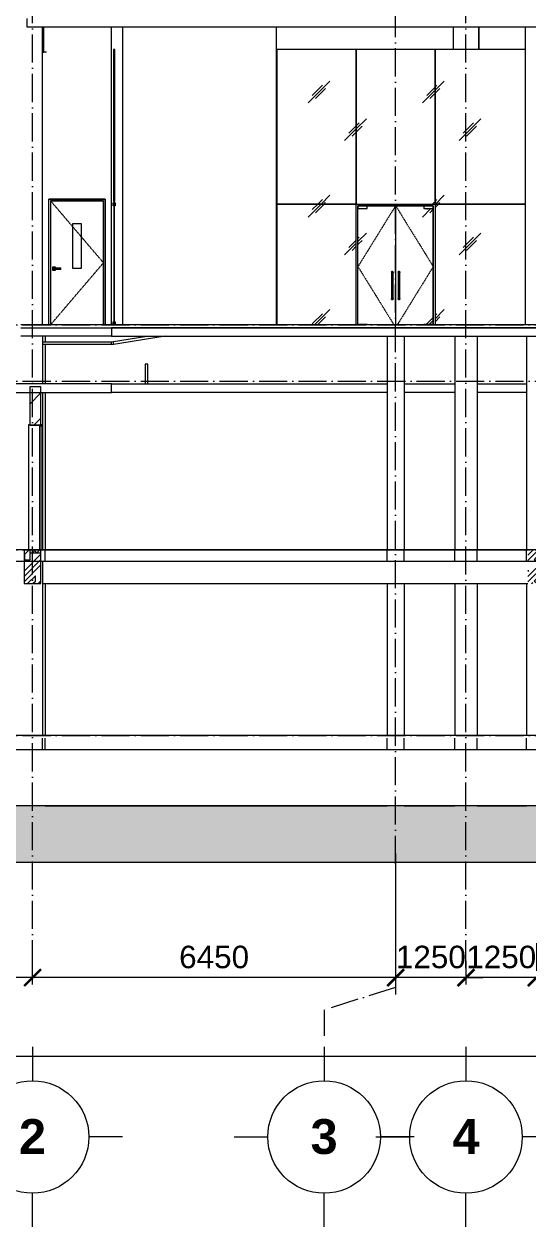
# Model space of a CAD drawing. Header units: millimetres. Extents: x -12680 to 112808, y -16580 to 93550.
# Drawn here: x 1351 to 10301, y -16039 to 5350 of the extents above; entities that cross this region are included whole.
import ezdxf

# ---------------------------------------------------------------- set-up
doc = ezdxf.new("R2010")
doc.units = ezdxf.units.MM
doc.linetypes.add('Dash 1_16_', pattern=[3.175, 1.5875, -1.5875])
doc.linetypes.add('Grid Line', pattern=[14, 10, -2, 0, -2])
for name, color, linetype, lineweight in [('A-DOOR', 31, 'Continuous', 9), ('A-DOOR-GLAZ', 152, 'Continuous', 5), ('CUA', 31, 'Continuous', 9), ('DIM', 1, 'Continuous', 5), ('HATCH-TUONG', 152, 'Continuous', 9), ('KH', 6, 'Continuous', 5), ('KINH', 152, 'Continuous', 5), ('NET CAT', 3, 'Continuous', 5), ('NET CATConcrete', 3, 'Continuous', 5), ('NET THAY 2', 55, 'Continuous', 5), ('NET-CAT', 3, 'Continuous', 9), ('NET-THAY', 2, 'Continuous', 15), ('TRUC', 225, 'Continuous', 5)]:
    doc.layers.add(name, color=color, linetype=linetype, lineweight=lineweight)
doc.styles.add('Arial_B', font='arialbd_1.ttf', dxfattribs={"height": 619.047619})
doc.styles.add('TA1', font='arial_1.ttf')
doc.dimstyles.new('D_200_KTx2', dxfattribs={"dimtxt": 400, "dimasz": 300, "dimexe": 300, "dimexo": 300, "dimgap": 160, "dimtad": 1, "dimdec": 0, "dimzin": 9, "dimtxsty": 'TA1', "dimblk": 'ARCHTICK', "dimcen": 1, "dimdle": 300, "dimclrd": 256, "dimclre": 256, "dimclrt": 7, "dimadec": 0, "dimazin": 0, "dimtfac": 1, "dimtdec": 0, "dimtix": 1, "dimtmove": 1, "dimatfit": 3, "dimldrblk": 'ARCHTICK', "dimfxl": 0, "dimtolj": 1, "dimtzin": 0, "dimlwd": -1, "dimlwe": -1, "dimarcsym": 0})
pattern_1 = [(45, (43100.6, 40601.6), (0, 2032), [253.594, -2620.09]), (45, (43045.4, 40656.7), (0, 2032), [253.594, -2620.09]), (45, (42969.5, 40525.7), (0, 2032), [546.2, -2327.48]), (45, (41718.8, 41963), (0, 2032), [253.594, -2620.09]), (45, (41663.6, 42018.2), (0, 2032), [253.594, -2620.09]), (45, (41587.8, 41887.1), (0, 2032), [546.2, -2327.48])]
pattern_2 = [(45, (41557.3, 41450), (-476.2456, 476.2456), []), (45, (41652.6, 41450), (-476.2456, 476.2456), []), (45, (41462.1, 41450), (-476.2456, 476.2456), []), (45, (41938.3, 41450), (-476.2456, 476.2456), []), (45, (42033.6, 41450), (-476.2456, 476.2456), []), (0, (41843.1, 41545.25), (0, 952.5), [95.25, -857.25]), (0, (41938.3, 41640.5), (0, 952.5), [95.25, -857.25]), (45, (41843.1, 41545.25), (0, 952.491), [134.684, -1212.342]), (45, (41938.3, 41545.25), (0, 952.491), [134.684, -1212.342]), (0, (41843.1, 41545.25), (0, 952.5), [95.25, -857.25]), (90, (41366.8, 41545.25), (-952.5, 6e-14), [95.25, -857.25]), (90, (41462.1, 41545.25), (-952.5, 6e-14), [190.5, -762]), (45, (41366.8, 41640.5), (0, 952.491), [134.684, -1212.342]), (90, (42224.1, 41831), (-952.5, 6e-14), [95.25, -857.25]), (0, (42128.8, 41831), (0, 952.5), [95.25, -857.25]), (45, (42128.8, 41831), (0, 952.491), [134.684, -1212.342]), (0, (42319.3, 41545.25), (0, 952.5), [95.25, -857.25]), (0, (42319.3, 42021.5), (0, 952.5), [95.25, -857.25]), (90, (42509.8, 42116.75), (-952.5, 6e-14), [95.25, -857.25]), (45, (42319.3, 42021.5), (0, 952.491), [269.367, -1077.659]), (45, (42414.6, 42021.5), (0, 952.491), [134.684, -1212.342]), (45, (42605.1, 42212), (0, 952.491), [134.684, -1212.342]), (0, (42605.1, 42307.25), (0, 952.5), [95.25, -857.25]), (90, (42605.1, 42212), (-952.5, 6e-14), [95.25, -857.25]), (0, (41938.3, 42212), (0, 952.5), [95.25, -857.25]), (0, (42128.8, 42307.25), (0, 952.5), [95.25, -857.25]), (90, (42033.6, 42212), (-952.5, 6e-14), [95.25, -857.25]), (90, (42128.8, 42212), (-952.5, 6e-14), [95.25, -857.25]), (45, (41938.3, 42212), (0, 952.491), [134.684, -1212.342]), (45, (42128.8, 42212), (0, 952.491), [134.684, -1212.342]), (135, (41581.06, 41664.8), (-952.491, 6e-14), [134.684, -1212.342]), (135, (41700.2, 41783.4), (-952.491, 6e-14), [134.684, -1212.342]), (135, (41771.64, 41854.8), (-952.491, 6e-14), [134.684, -1212.342]), (135, (41795.45, 41878.6), (-952.491, 6e-14), [134.684, -1212.342]), (135, (41843.1, 41926.25), (-952.491, 6e-14), [134.684, -1212.342]), (135, (41866.9, 41950.06), (-952.491, 6e-14), [134.684, -1212.342]), (135, (41938.3, 42021.5), (-952.491, 6e-14), [134.684, -1212.342]), (135, (41985.95, 42069.1), (-952.491, 6e-14), [134.684, -1212.342]), (45, (41581.06, 41664.8), (0, 952.491), [95.25, -1251.776]), (45, (41700.2, 41783.4), (0, 952.491), [67.361, -1279.665]), (45, (41866.9, 41950.06), (0, 952.491), [67.361, -1279.665]), (45, (41771.64, 42045.3), (0, 952.491), [67.361, -1279.665]), (45, (41938.3, 42021.5), (0, 952.491), [67.361, -1279.665]), (45, (41843.1, 42116.75), (0, 952.491), [67.361, -1279.665]), (0, (41486.3, 41759.5), (0, 952.5), [190.043, -762.457]), (0, (41700.2, 41973.9), (0, 952.5), [95.25, -857.25])]

# ---------------------------------------------------------------- blocks, each defined once
blk = doc.blocks.new('CUA 2 CANH MO KHUNG NHOM - 1 - Type 1-402315-MẶT CẮT B-B')
at = {"layer": 'A-DOOR', "color": 50}
for p, q in [((1671, -1795), (1631, -1795)), ((1631, -1795), (1631, -3995)), ((1671, -3995), (1671, -1795)), ((1631, -3995), (1671, -3995))]:
    blk.add_line(p, q, dxfattribs=at)
at = {"layer": 'CUA', "color": 7, "lineweight": 5}
for p, q in [((1451, -1774), (1431, -1774)), ((1431, -1774), (1431, -4000)), ((1451, -1784), (1451, -1774)), ((1651, -1784), (1451, -1784)), ((1630, -4000), (1630, -1794)), ((1630, -1794), (1671, -1794)), ((1671, -1774), (1651, -1774)), ((1651, -1774), (1651, -1784)), ((1671, -1794), (1671, -1774)), ((1431, -4000), (1630, -4000)), ((1671, -4000), (1671, -3995))]:
    blk.add_line(p, q, dxfattribs=at)
blk = doc.blocks.new('ALC1807-ASCENT PLAZA-TANG HAM_rvt-1-MẶT CẮT B-B')
at = {"layer": 'HATCH-TUONG', "lineweight": 5}
h = blk.add_hatch(dxfattribs=at)
h.set_pattern_fill('FP_2', style=0, pattern_type=2)
h.set_pattern_definition([(45, (41462.07, 40400), (-224.5064, 224.5064), [])])
h.paths.add_polyline_path([(1451, -4050), (1651, -4050), (1651, -4000), (1451, -4000)], flags=0)
h.paths.add_polyline_path([(1651, -1784), (1651, -1100), (1451, -1100), (1451, -1784)], flags=0)
at = {"layer": 'NET-CAT', "color": 250}
for p, q in [((1451, -1100), (1451, -1784)), ((1651, -1100), (1451, -1100)), ((1651, -1784), (1651, -1100)), ((1451, -1784), (1651, -1784)), ((1451, -4000), (1451, -4050)), ((1651, -4000), (1451, -4000)), ((1451, -4050), (1651, -4050)), ((1651, -4050), (1651, -4000))]:
    blk.add_line(p, q, dxfattribs=at)
at = {"lineweight": 5}
blk.add_blockref('CUA 2 CANH MO KHUNG NHOM - 1 - Type 1-402315-MẶT CẮT B-B', (0, 0), dxfattribs=at)
blk = doc.blocks.new('System Panel - Glazed-844684-MẶT CẮT B-B')
at = {"layer": 'KINH'}
h = blk.add_hatch(dxfattribs=at)
h.set_pattern_fill('FP_5', color=256, style=0, pattern_type=2)
h.set_pattern_definition(pattern_1)
h.paths.add_polyline_path([(7250, 0), (7250, 2150), (5841, 2150), (5841, 0)], flags=0)
at = {"layer": 'KINH', "color": 7}
for p, q in [((7250, 2150), (5841, 2150)), ((5841, 2150), (5841, 0)), ((7250, 0), (7250, 2150))]:
    blk.add_line(p, q, dxfattribs=at)
blk = doc.blocks.new('CUA KINH BAN LE SAN MO 2 HUONG - Type 1-395157-MẶT CẮT B-B')
at = {"layer": 'CUA', "lineweight": 5}
h = blk.add_hatch(dxfattribs=at)
h.set_pattern_fill('FP_5', color=256, style=0, pattern_type=2)
h.set_pattern_definition(pattern_1)
h.paths.add_polyline_path([(7950, 0), (7950, 2119), (7446, 2119), (7446, 2069), (7281, 2069), (7281, 5), (7446, 5), (7446, 0), (7578, 0)], flags=0)
h.paths.add_polyline_path([(7894, 455), (7890, 460), (7894, 464), (7894, 459), (7894, 456)], flags=0)
h.paths.add_polyline_path([(7886, 455), (7886, 465), (7887, 464), (7890, 459), (7886, 456)], flags=0)
h.paths.add_polyline_path([(7890, 473), (7892, 470), (7889, 466), (7887, 471), (7890, 473)], flags=0)
h.paths.add_polyline_path([(7880, 937), (7882, 943), (7884, 939), (7881, 937)], flags=0)
h.paths.add_polyline_path([(7877, 921), (7879, 937), (7880, 937), (7879, 924)], flags=0)
h.paths.add_polyline_path([(7900, 937), (7895, 939), (7898, 941), (7899, 938)], flags=0)
h.paths.add_polyline_path([(7903, 921), (7900, 931), (7901, 937), (7903, 938), (7902, 928)], flags=0)
h.paths.add_polyline_path([(7900, 463), (7897, 466), (7893, 476), (7890, 473), (7886, 478), (7882, 466), (7880, 466), (7879, 466), (7877, 472), (7875, 848), (7877, 921), (7880, 920), (7882, 922), (7885, 931), (7887, 936), (7894, 934), (7901, 912), (7903, 912), (7905, 900), (7903, 479), (7901, 465)], flags=0)
h.paths.add_polyline_path([(7900, 472), (7903, 479), (7900, 479)], flags=0)
h = blk.add_hatch(dxfattribs=at)
h.set_pattern_fill('FP_5', color=256, style=0, pattern_type=2)
h.set_pattern_definition(pattern_1)
h.paths.add_polyline_path([(8038, 0), (8454, 0), (8454, 5), (8619, 5), (8619, 2069), (8454, 2069), (8454, 2119), (7951, 2119), (7951, 0)], flags=0)
h.paths.add_polyline_path([(8011, 459), (8015, 464), (8015, 459), (8014, 456), (8011, 459)], flags=0)
h.paths.add_polyline_path([(8007, 455), (8007, 464), (8008, 465), (8011, 459), (8007, 456)], flags=0)
h.paths.add_polyline_path([(7998, 479), (8000, 480), (7998, 479)], flags=0)
h.paths.add_polyline_path([(8001, 937), (8003, 943), (8005, 939), (8002, 937)], flags=0)
h.paths.add_polyline_path([(7998, 921), (8001, 937), (8001, 937), (8000, 924)], flags=0)
h.paths.add_polyline_path([(8021, 937), (8016, 939), (8019, 941), (8020, 938)], flags=0)
h.paths.add_polyline_path([(8024, 921), (8021, 931), (8022, 937), (8024, 938), (8023, 928)], flags=0)
h.paths.add_polyline_path([(8011, 473), (8014, 471), (8010, 466), (8008, 471)], flags=0)
h.paths.add_polyline_path([(8001, 463), (7998, 472), (7996, 848), (7998, 921), (8000, 920), (8003, 922), (8006, 931), (8008, 936), (8015, 934), (8022, 912), (8024, 912), (8026, 900), (8024, 479), (8021, 464), (8021, 466), (8018, 466), (8014, 476), (8011, 473), (8007, 478), (8003, 466), (8001, 466)], flags=0)
h.paths.add_polyline_path([(8021, 472), (8024, 479), (8021, 479)], flags=0)
at = {"layer": 'A-DOOR-GLAZ', "color": 7}
for p, q in [((7281, 5), (7281, 2069)), ((7950, 2119), (7446, 2119)), ((7950, 2119), (7950, 0)), ((8454, 2119), (7951, 2119)), ((7951, 2119), (7951, 0)), ((8619, 5), (8619, 2069))]:
    blk.add_line(p, q, dxfattribs=at)
at = {"layer": 'CUA', "color": 7, "lineweight": 5}
for p, q in [((7280, 0), (7280, 2120)), ((7280, 2120), (8620, 2120)), ((7446, 2119), (7281, 2119)), ((7281, 2119), (7281, 2069)), ((7281, 2069), (7446, 2069)), ((7446, 2069), (7446, 2119)), ((8619, 2119), (8454, 2119)), ((8454, 2119), (8454, 2069)), ((8454, 2069), (8619, 2069)), ((8619, 2069), (8619, 2119)), ((8620, 2120), (8620, 0)), ((7875, 900), (7875, 500)), ((7905, 500), (7905, 900)), ((7996, 900), (7996, 500)), ((8026, 500), (8026, 900)), ((7446, 5), (7281, 5)), ((7281, 5), (7281, 0)), ((7446, 0), (7446, 5)), ((8454, 5), (8454, 0)), ((8619, 5), (8454, 5)), ((8619, 0), (8619, 5))]:
    blk.add_line(p, q, dxfattribs=at)
at = {"layer": 'CUA', "color": 7, "linetype": 'Dash 1_16_', "lineweight": 5}
for p, q in [((7950, 2119), (7281, 1037)), ((7950, 2119), (7281, 1037)), ((7951, 2119), (8619, 1037)), ((7951, 2119), (8619, 1037)), ((7281, 1037), (7922, 0)), ((7281, 1037), (7922, 0)), ((8619, 1037), (7979, 0)), ((8619, 1037), (7979, 0))]:
    blk.add_line(p, q, dxfattribs=at)
at = {"layer": 'CUA', "color": 7, "lineweight": 5, "flags": 128}
for points in [[(7875, 936), (7875, 936), (7875, 937), (7875, 937), (7875, 938), (7875, 939), (7875, 939), (7876, 940), (7876, 940), (7876, 941), (7876, 941), (7877, 942), (7877, 942), (7877, 943), (7878, 943), (7878, 944), (7878, 944), (7879, 945), (7879, 945), (7879, 946), (7880, 946), (7880, 947), (7881, 947), (7881, 947), (7882, 948), (7882, 948), (7883, 948), (7883, 949), (7884, 949), (7884, 949), (7885, 949), (7886, 949), (7886, 950), (7887, 950), (7887, 950), (7888, 950), (7889, 950), (7889, 950), (7890, 950), (7890, 950)], [(7875, 935), (7875, 935), (7875, 935), (7875, 935), (7875, 935), (7875, 934), (7875, 934), (7875, 934), (7875, 933), (7875, 933), (7875, 932), (7875, 932), (7875, 931), (7875, 930), (7875, 930), (7875, 929), (7875, 928), (7875, 927), (7875, 926), (7875, 925), (7875, 924), (7875, 923), (7875, 922), (7875, 921), (7875, 920), (7875, 919), (7875, 918), (7875, 916), (7875, 915), (7875, 914), (7875, 913), (7875, 911), (7875, 910), (7875, 909), (7875, 907), (7875, 906), (7875, 905), (7875, 903), (7875, 902), (7875, 900), (7875, 900)], [(7875, 932), (7875, 932), (7875, 933), (7875, 933), (7875, 934), (7875, 934), (7875, 934), (7875, 934), (7875, 935), (7875, 935), (7875, 935), (7875, 935)], [(7890, 950), (7891, 950), (7891, 950), (7892, 950), (7892, 950), (7893, 950), (7893, 950), (7894, 949), (7895, 949), (7895, 949), (7896, 949), (7896, 949), (7897, 948), (7897, 948), (7898, 948), (7898, 947), (7899, 947), (7899, 947), (7900, 946), (7900, 946), (7901, 945), (7901, 945), (7901, 945), (7902, 944), (7902, 944), (7903, 943), (7903, 943), (7903, 942), (7903, 942), (7904, 941), (7904, 940), (7904, 940), (7904, 939), (7904, 939), (7905, 938), (7905, 938), (7905, 937), (7905, 936), (7905, 936), (7905, 935)], [(7905, 900), (7905, 901), (7905, 903), (7905, 904), (7905, 906), (7905, 907), (7905, 908), (7905, 910), (7905, 911), (7905, 912), (7905, 914), (7905, 915), (7905, 916), (7905, 917), (7905, 919), (7905, 920), (7905, 921), (7905, 922), (7905, 923), (7905, 924), (7905, 925), (7905, 926), (7905, 927), (7905, 928), (7905, 929), (7905, 929), (7905, 930), (7905, 931), (7905, 932), (7905, 932), (7905, 933), (7905, 933), (7905, 934), (7905, 934), (7905, 934), (7905, 934), (7905, 935), (7905, 935), (7905, 935), (7905, 935)], [(7905, 935), (7905, 935), (7905, 935), (7905, 935), (7905, 934), (7905, 934), (7905, 934), (7905, 933), (7905, 933), (7905, 932), (7905, 932)], [(7996, 936), (7996, 936), (7996, 937), (7996, 937), (7996, 938), (7996, 939), (7996, 939), (7997, 940), (7997, 940), (7997, 941), (7997, 941), (7998, 942), (7998, 942), (7998, 943), (7999, 943), (7999, 944), (7999, 944), (8000, 945), (8000, 945), (8000, 946), (8001, 946), (8001, 947), (8002, 947), (8002, 947), (8003, 948), (8003, 948), (8004, 948), (8004, 949), (8005, 949), (8005, 949), (8006, 949), (8007, 949), (8007, 950), (8008, 950), (8008, 950), (8009, 950), (8010, 950), (8010, 950), (8011, 950), (8011, 950)], [(7996, 935), (7996, 935), (7996, 935), (7996, 935), (7996, 935), (7996, 934), (7996, 934), (7996, 934), (7996, 933), (7996, 933), (7996, 932), (7996, 932), (7996, 931), (7996, 930), (7996, 930), (7996, 929), (7996, 928), (7996, 927), (7996, 926), (7996, 925), (7996, 924), (7996, 923), (7996, 922), (7996, 921), (7996, 920), (7996, 919), (7996, 918), (7996, 916), (7996, 915), (7996, 914), (7996, 913), (7996, 911), (7996, 910), (7996, 909), (7996, 907), (7996, 906), (7996, 905), (7996, 903), (7996, 902), (7996, 900), (7996, 900)], [(7996, 932), (7996, 932), (7996, 933), (7996, 933), (7996, 934), (7996, 934), (7996, 934), (7996, 934), (7996, 935), (7996, 935), (7996, 935), (7996, 935)], [(8011, 950), (8012, 950), (8012, 950), (8013, 950), (8013, 950), (8014, 950), (8014, 950), (8015, 949), (8016, 949), (8016, 949), (8017, 949), (8017, 949), (8018, 948), (8018, 948), (8019, 948), (8019, 947), (8020, 947), (8020, 947), (8021, 946), (8021, 946), (8022, 945), (8022, 945), (8022, 945), (8023, 944), (8023, 944), (8024, 943), (8024, 943), (8024, 942), (8024, 942), (8025, 941), (8025, 940), (8025, 940), (8025, 939), (8025, 939), (8026, 938), (8026, 938), (8026, 937), (8026, 936), (8026, 936), (8026, 935)], [(8026, 900), (8026, 901), (8026, 903), (8026, 904), (8026, 906), (8026, 907), (8026, 908), (8026, 910), (8026, 911), (8026, 912), (8026, 914), (8026, 915), (8026, 916), (8026, 917), (8026, 919), (8026, 920), (8026, 921), (8026, 922), (8026, 923), (8026, 924), (8026, 925), (8026, 926), (8026, 927), (8026, 928), (8026, 929), (8026, 929), (8026, 930), (8026, 931), (8026, 932), (8026, 932), (8026, 933), (8026, 933), (8026, 934), (8026, 934), (8026, 934), (8026, 934), (8026, 935), (8026, 935), (8026, 935), (8026, 935)], [(8026, 935), (8026, 935), (8026, 935), (8026, 935), (8026, 934), (8026, 934), (8026, 934), (8026, 933), (8026, 933), (8026, 932), (8026, 932)], [(7875, 500), (7875, 499), (7875, 497), (7875, 496), (7875, 494), (7875, 493), (7875, 492), (7875, 490), (7875, 489), (7875, 488), (7875, 486), (7875, 485), (7875, 484), (7875, 483), (7875, 481), (7875, 480), (7875, 479), (7875, 478), (7875, 477), (7875, 476), (7875, 475), (7875, 474), (7875, 473), (7875, 472), (7875, 471), (7875, 471), (7875, 470), (7875, 469), (7875, 468), (7875, 468), (7875, 467), (7875, 467), (7875, 466), (7875, 466), (7875, 466), (7875, 466), (7875, 465), (7875, 465), (7875, 465), (7875, 465)], [(7875, 465), (7875, 465), (7875, 465), (7875, 465), (7875, 466), (7875, 466), (7875, 466), (7875, 467), (7875, 467), (7875, 468), (7875, 468)], [(7890, 450), (7889, 450), (7889, 450), (7888, 450), (7888, 450), (7887, 450), (7886, 450), (7886, 451), (7885, 451), (7885, 451), (7884, 451), (7884, 451), (7883, 452), (7882, 452), (7882, 452), (7881, 453), (7881, 453), (7880, 453), (7880, 454), (7880, 454), (7879, 455), (7879, 455), (7878, 455), (7878, 456), (7878, 456), (7877, 457), (7877, 457), (7877, 458), (7876, 458), (7876, 459), (7876, 460), (7876, 460), (7876, 461), (7875, 461), (7875, 462), (7875, 462), (7875, 463), (7875, 464), (7875, 464), (7875, 465)], [(7905, 464), (7905, 464), (7905, 463), (7905, 463), (7905, 462), (7904, 461), (7904, 461), (7904, 460), (7904, 460), (7904, 459), (7903, 459), (7903, 458), (7903, 458), (7903, 457), (7902, 457), (7902, 456), (7902, 456), (7901, 455), (7901, 455), (7900, 454), (7900, 454), (7899, 453), (7899, 453), (7899, 453), (7898, 452), (7898, 452), (7897, 452), (7896, 451), (7896, 451), (7895, 451), (7895, 451), (7894, 451), (7894, 450), (7893, 450), (7892, 450), (7892, 450), (7891, 450), (7891, 450), (7890, 450), (7890, 450)], [(7905, 465), (7905, 465), (7905, 465), (7905, 465), (7905, 465), (7905, 466), (7905, 466), (7905, 466), (7905, 467), (7905, 467), (7905, 468), (7905, 468), (7905, 469), (7905, 470), (7905, 470), (7905, 471), (7905, 472), (7905, 473), (7905, 474), (7905, 475), (7905, 476), (7905, 477), (7905, 478), (7905, 479), (7905, 480), (7905, 481), (7905, 482), (7905, 484), (7905, 485), (7905, 486), (7905, 487), (7905, 489), (7905, 490), (7905, 491), (7905, 493), (7905, 494), (7905, 495), (7905, 497), (7905, 498), (7905, 500), (7905, 500)], [(7905, 468), (7905, 468), (7905, 467), (7905, 467), (7905, 466), (7905, 466), (7905, 466), (7905, 466), (7905, 465), (7905, 465), (7905, 465), (7905, 465)], [(7996, 500), (7996, 499), (7996, 497), (7996, 496), (7996, 494), (7996, 493), (7996, 492), (7996, 490), (7996, 489), (7996, 488), (7996, 486), (7996, 485), (7996, 484), (7996, 483), (7996, 481), (7996, 480), (7996, 479), (7996, 478), (7996, 477), (7996, 476), (7996, 475), (7996, 474), (7996, 473), (7996, 472), (7996, 471), (7996, 471), (7996, 470), (7996, 469), (7996, 468), (7996, 468), (7996, 467), (7996, 467), (7996, 466), (7996, 466), (7996, 466), (7996, 466), (7996, 465), (7996, 465), (7996, 465), (7996, 465)], [(7996, 465), (7996, 465), (7996, 465), (7996, 465), (7996, 466), (7996, 466), (7996, 466), (7996, 467), (7996, 467), (7996, 468), (7996, 468)], [(8011, 450), (8010, 450), (8010, 450), (8009, 450), (8009, 450), (8008, 450), (8007, 450), (8007, 451), (8006, 451), (8006, 451), (8005, 451), (8005, 451), (8004, 452), (8003, 452), (8003, 452), (8002, 453), (8002, 453), (8001, 453), (8001, 454), (8001, 454), (8000, 455), (8000, 455), (7999, 455), (7999, 456), (7999, 456), (7998, 457), (7998, 457), (7998, 458), (7997, 458), (7997, 459), (7997, 460), (7997, 460), (7997, 461), (7996, 461), (7996, 462), (7996, 462), (7996, 463), (7996, 464), (7996, 464), (7996, 465)], [(8026, 464), (8026, 464), (8026, 463), (8026, 463), (8026, 462), (8025, 461), (8025, 461), (8025, 460), (8025, 460), (8025, 459), (8024, 459), (8024, 458), (8024, 458), (8024, 457), (8023, 457), (8023, 456), (8023, 456), (8022, 455), (8022, 455), (8021, 454), (8021, 454), (8020, 453), (8020, 453), (8020, 453), (8019, 452), (8019, 452), (8018, 452), (8017, 451), (8017, 451), (8016, 451), (8016, 451), (8015, 451), (8015, 450), (8014, 450), (8013, 450), (8013, 450), (8012, 450), (8012, 450), (8011, 450), (8011, 450)], [(8026, 465), (8026, 465), (8026, 465), (8026, 465), (8026, 465), (8026, 466), (8026, 466), (8026, 466), (8026, 467), (8026, 467), (8026, 468), (8026, 468), (8026, 469), (8026, 470), (8026, 470), (8026, 471), (8026, 472), (8026, 473), (8026, 474), (8026, 475), (8026, 476), (8026, 477), (8026, 478), (8026, 479), (8026, 480), (8026, 481), (8026, 482), (8026, 484), (8026, 485), (8026, 486), (8026, 487), (8026, 489), (8026, 490), (8026, 491), (8026, 493), (8026, 494), (8026, 495), (8026, 497), (8026, 498), (8026, 500), (8026, 500)], [(8026, 468), (8026, 468), (8026, 467), (8026, 467), (8026, 466), (8026, 466), (8026, 466), (8026, 466), (8026, 465), (8026, 465), (8026, 465), (8026, 465)]]:
    blk.add_lwpolyline(points, dxfattribs=at)
at = {"layer": 'CUA', "color": 7, "lineweight": 5}
for centre, start, end in [((7890, 935), 0, 180), ((7890, 935), 90, 210), ((7890, 935), 225, 239.2959), ((7890, 935), 330, 90), ((7890, 935), 300.7041, 315), ((8011, 935), 360, 180), ((8011, 935), 90, 210), ((8011, 935), 225, 239.2959), ((8011, 935), 330, 90), ((8011, 935), 300.7041, 315), ((7890, 465), 150, 270), ((7890, 465), 180, 0), ((7890, 465), 270, 30), ((8011, 465), 150, 270), ((8011, 465), 180, 360), ((8011, 465), 270, 30)]:
    blk.add_arc(centre, 15, start, end, dxfattribs=at)
blk = doc.blocks.new('System Panel - Glazed-533907-MẶT CẮT B-B')
at = {"layer": 'KINH'}
h = blk.add_hatch(dxfattribs=at)
h.set_pattern_fill('FP_5', color=256, style=0, pattern_type=2)
h.set_pattern_definition(pattern_1)
h.paths.add_polyline_path([(8650, 0), (10251, 0), (10251, 2150), (8650, 2150), (8650, 636)], flags=0)
at = {"layer": 'KINH', "color": 7}
for p, q in [((10251, 2150), (8650, 2150)), ((8650, 2150), (8650, 0))]:
    blk.add_line(p, q, dxfattribs=at)
blk = doc.blocks.new('System Panel - Glazed-844685-MẶT CẮT B-B')
at = {"layer": 'KINH'}
h = blk.add_hatch(dxfattribs=at)
h.set_pattern_fill('FP_5', color=256, style=0, pattern_type=2)
h.set_pattern_definition(pattern_1)
h.paths.add_polyline_path([(7250, 2150), (7250, 4900), (5841, 4900), (5841, 2150)], flags=0)
at = {"layer": 'KINH', "color": 7}
for p, q in [((7250, 4900), (5841, 4900)), ((5841, 4900), (5841, 2150)), ((7250, 2150), (7250, 4900)), ((5841, 2150), (7250, 2150))]:
    blk.add_line(p, q, dxfattribs=at)
blk = doc.blocks.new('System Panel - Glazed-398815-MẶT CẮT B-B')
at = {"layer": 'KINH'}
h = blk.add_hatch(dxfattribs=at)
h.set_pattern_fill('FP_5', color=256, style=0, pattern_type=2)
h.set_pattern_definition(pattern_1)
h.paths.add_polyline_path([(7578, 2150), (8650, 2150), (8650, 4900), (7250, 4900), (7250, 2150)], flags=0)
at = {"layer": 'KINH', "color": 7}
for p, q in [((8650, 4900), (7250, 4900)), ((7250, 4900), (7250, 2150)), ((8650, 2150), (8650, 4900)), ((7250, 2150), (8650, 2150))]:
    blk.add_line(p, q, dxfattribs=at)
blk = doc.blocks.new('System Panel - Glazed-533909-MẶT CẮT B-B')
at = {"layer": 'KINH'}
h = blk.add_hatch(dxfattribs=at)
h.set_pattern_fill('FP_5', color=256, style=0, pattern_type=2)
h.set_pattern_definition(pattern_1)
h.paths.add_polyline_path([(9419, 2150), (10251, 2150), (10251, 4900), (8650, 4900), (8650, 2150)], flags=0)
at = {"layer": 'KINH', "color": 7}
for p, q in [((10251, 4900), (8650, 4900)), ((8650, 4900), (8650, 2150)), ((8650, 2150), (10251, 2150))]:
    blk.add_line(p, q, dxfattribs=at)
blk = doc.blocks.new('CUA KINH BAN LE SAN MO 2 HUONG - Type 1-V99-MẶT CẮT B-B')
at = {"layer": 'A-DOOR-GLAZ', "color": 90, "lineweight": 13}
for p, q in [((2957, 2169), (2945, 2169)), ((2945, 2169), (2945, 5)), ((2957, 5), (2957, 2169)), ((2945, 5), (2957, 5))]:
    blk.add_line(p, q, dxfattribs=at)
at = {"layer": 'CUA', "color": 7, "lineweight": 5}
for p, q in [((2935, 2119), (2935, 2169)), ((2935, 2169), (2945, 2169)), ((2951, 2200), (2950, 2200)), ((2950, 2200), (2950, 2170)), ((2950, 2170), (2951, 2170)), ((2951, 2170), (2951, 2200)), ((2967, 2169), (2957, 2169)), ((2967, 2169), (2967, 2119)), ((2945, 2119), (2935, 2119)), ((2967, 2119), (2957, 2119)), ((2935, 5), (2935, 55)), ((2935, 55), (2945, 55)), ((2945, 5), (2935, 5)), ((2950, 0), (2950, 5)), ((2951, 5), (2951, 0)), ((2957, 55), (2967, 55)), ((2957, 5), (2967, 5)), ((2967, 55), (2967, 5))]:
    blk.add_line(p, q, dxfattribs=at)
blk = doc.blocks.new('System Panel - Glazed-781236-MẶT CẮT B-B')
at = {"layer": 'KINH', "color": 250, "lineweight": 9}
for p, q in [((2938, 4900), (2938, 2200)), ((2963, 4900), (2938, 4900)), ((2963, 2200), (2963, 4900)), ((2938, 2200), (2963, 2200))]:
    blk.add_line(p, q, dxfattribs=at)
blk = doc.blocks.new('CUA 1 CANH MO - 2 - Type 1000-V250-MẶT CẮT B-B')
at = {"layer": 'A-DOOR', "color": 7, "lineweight": 5}
for p, q in [((2760, 2205), (1822, 2205)), ((1822, 2205), (1822, 5)), ((2760, 5), (2760, 2205)), ((2216, 1005), (2216, 1805)), ((2216, 1805), (2366, 1805)), ((2366, 1805), (2366, 1005)), ((2366, 1005), (2216, 1005)), ((1822, 5), (2760, 5))]:
    blk.add_line(p, q, dxfattribs=at)
at = {"layer": 'CUA', "color": 7, "lineweight": 5}
for p, q in [((1791, 0), (1791, 2236)), ((2791, 2236), (1791, 2236)), ((1821, 2206), (1821, 0)), ((1821, 2206), (2761, 2206)), ((2761, 0), (2761, 2206)), ((2791, 0), (2791, 2236)), ((1909, 1028), (1854, 1028)), ((1854, 1028), (1854, 973)), ((1854, 973), (1909, 973)), ((1867, 1015), (2002, 1015)), ((1867, 1015), (1867, 985)), ((2002, 985), (1867, 985)), ((1909, 1015), (1909, 1028)), ((1909, 973), (1909, 985)), ((2002, 985), (2002, 1015)), ((1841, 5), (1841, 0)), ((2741, 0), (2741, 5))]:
    blk.add_line(p, q, dxfattribs=at)
at = {"layer": 'CUA', "color": 7, "linetype": 'Dash 1_16_', "lineweight": 5}
for p, q in [((1822, 2205), (2760, 1105)), ((2760, 1105), (1822, 5))]:
    blk.add_line(p, q, dxfattribs=at)
blk = doc.blocks.new('Ramp - Ramp-902374-MẶT CẮT B-B')
at = {"layer": 'NET THAY 2'}
h = blk.add_hatch(dxfattribs=at)
h.set_pattern_fill('FP_46', color=256, style=0, pattern_type=2)
h.set_pattern_definition([(90, (2901, 0), (-9800, 6e-13), [6065.3, 0]), (0, (2900.5, 6065), (0, -6065), [9800, 0]), (90, (12701, 0), (-9800, 6e-13), [6065.3, 0]), (0, (2900.5, 0), (0, -6065), [9800, 0]), (0, (2900.5, 3032.6), (0, -6065), [9800, 0]), (63.565, (2911, 3027.4), (29400.49, 60652.46), [3398.5, -84656.75]), (116.435, (4423.95, -5.27), (-29400.5, 60652.46), [3398.5, -84656.75]), (63.565, (4011, 3027.4), (29400.49, 60652.46), [3398.5, -84656.75]), (116.435, (5523.95, -5.27), (-29400.49, 60652.46), [3398.5, -84656.75]), (63.565, (5111, 3027.4), (29400.49, 60652.46), [3398.5, -84656.75]), (116.435, (6623.95, -5.27), (-29400.49, 60652.46), [3398.5, -84656.75]), (63.565, (6211, 3027.4), (29400.49, 60652.46), [3398.5, -84656.75]), (116.435, (7723.95, -5.27), (-29400.49, 60652.46), [3398.5, -84656.75]), (63.565, (7311, 3027.4), (29400.49, 60652.46), [3398.5, -84656.75]), (116.435, (8823.95, -5.27), (-29400.49, 60652.46), [3398.5, -84656.75]), (63.565, (8411, 3027.4), (29400.49, 60652.46), [3398.5, -84656.75]), (116.435, (9923.95, -5.27), (-29400.49, 60652.46), [3398.5, -84656.75]), (63.565, (9511, 3027.4), (29400.49, 60652.46), [3398.5, -84656.75]), (116.435, (11023.95, -5.27), (-29400.49, 60652.46), [3398.5, -84656.75]), (63.565, (10611, 3027.4), (29400.49, 60652.46), [3398.5, -84656.75]), (116.435, (12123.95, -5.27), (-29400.49, 60652.46), [3398.5, -84656.75]), (63.565, (11707.4, 3029.2), (29400.49, 60652.46), [2215.55, -85839.7]), (116.435, (12693.7, 1052.2), (-29400.49, 60652.46), [2215.55, -85839.7])])
h.paths.add_polyline_path([(2901, -351), (3854, -200), (3534, -200), (2901, -300), (2901, -350)], flags=0)
at = {"layer": 'NET THAY 2', "color": 7}
for p, q in [((2901, -300), (3534, -200)), ((3854, -200), (2901, -351))]:
    blk.add_line(p, q, dxfattribs=at)
blk = doc.blocks.new('ALC1807-ASCENT PLAZA-TANG 1_2_rvt-1-MẶT CẮT B-B')
at = {"layer": 'NET CAT'}
h = blk.add_hatch(dxfattribs=at)
h.set_pattern_fill('AR-HBONE', color=134, scale=2.5, style=0)
h.paths.add_polyline_path([(53616, -9550), (105178, -9550), (105178, -8550), (-12679, -8550), (-12679, -9550), (46250, -9550)], flags=0)
at = {"layer": 'NET-CAT', "lineweight": 15}
for p, q in [((22751, 0), (1291, 0)), ((1291, -50), (22751, -50)), ((103822, -8550), (-11354, -8550)), ((-12679, -9550), (105178, -9550))]:
    blk.add_line(p, q, dxfattribs=at)
at = {"layer": 'NET-THAY', "color": 10}
for p, q in [((2901, 0), (2901, 5300)), ((3101, 5300), (3101, 0)), ((5837, 0), (5837, 5300)), ((8976, 4900), (8976, 5300)), ((9426, 5300), (9426, 4900)), ((1791, 2236), (2791, 2236)), ((1791, 0), (1791, 2236)), ((2791, 2236), (2791, 0)), ((3551, -700), (3501, -700)), ((3501, -700), (3501, -1050)), ((3551, -1050), (3551, -700)), ((2901, -1050), (3501, -1050)), ((3501, -1050), (3551, -1050)), ((3551, -1050), (7801, -1050)), ((8101, -1050), (9001, -1050)), ((9401, -1050), (10276, -1050))]:
    blk.add_line(p, q, dxfattribs=at)
at = {"layer": 'NET-THAY', "color": 250, "lineweight": 9}
for p, q in [((1676, -300), (2901, -300)), ((2901, -350), (1676, -350)), ((2901, -350), (2901, -300))]:
    blk.add_line(p, q, dxfattribs=at)
at = {"color": 250, "lineweight": 9}
for name in ['System Panel - Glazed-781236-MẶT CẮT B-B', 'System Panel - Glazed-844685-MẶT CẮT B-B', 'System Panel - Glazed-398815-MẶT CẮT B-B', 'System Panel - Glazed-533909-MẶT CẮT B-B', 'CUA 1 CANH MO - 2 - Type 1000-V250-MẶT CẮT B-B', 'CUA KINH BAN LE SAN MO 2 HUONG - Type 1-V99-MẶT CẮT B-B', 'System Panel - Glazed-844684-MẶT CẮT B-B', 'System Panel - Glazed-533907-MẶT CẮT B-B', 'CUA KINH BAN LE SAN MO 2 HUONG - Type 1-395157-MẶT CẮT B-B', 'Ramp - Ramp-902374-MẶT CẮT B-B']:
    blk.add_blockref(name, (0, 0), dxfattribs=at)
blk = doc.blocks.new('Grid - FamilyAL-KH TRUC-1020318-MẶT CẮT B-B')
at = {"layer": 'KH'}
for p, q in [((-5285, -11639), (-5285, -12239)), ((-6885, -13239), (-6285, -13239)), ((-3685, -13239), (-4285, -13239)), ((-5285, -14839), (-5285, -14239))]:
    blk.add_line(p, q, dxfattribs=at)
blk.add_circle((-5285, -13239), 1000, dxfattribs=at)
blk = doc.blocks.new('_ARCHTICK')
at = {"color": 0, "linetype": 'ByBlock', "const_width": 0.15}
blk.add_lwpolyline([(-0.5, -0.5), (0.5, 0.5)], dxfattribs=at)
blk = doc.blocks.new('DIMBLOCK40-MẶT CẮT B-B')
at = {"layer": 'Defpoints', "color": 0, "transparency": 16777216}
for p in [(10451, -9099), (10451, -11606), (17001, -12030)]:
    blk.add_point(p, dxfattribs=at)
at = {"layer": 'DIM', "transparency": 16777216}
for p, q in [((10451, -9399), (10451, -11906)), ((17001, -11730), (17001, -11306)), ((17301, -11606), (10151, -11606))]:
    blk.add_line(p, q, dxfattribs=at)
at = {"layer": 'DIM', "transparency": 16777216, "xscale": 300, "yscale": 300, "zscale": 300, "rotation": 180}
blk.add_blockref('_ARCHTICK', (10451, -11606), dxfattribs=at)
at = {"layer": 'DIM', "transparency": 16777216, "xscale": 300, "yscale": 300, "zscale": 300}
blk.add_blockref('_ARCHTICK', (17001, -11606), dxfattribs=at)
at = {"layer": 'DIM', "color": 7, "transparency": 16777216, "insert": (13726, -11241), "char_height": 400, "attachment_point": 5, "style": 'TA1'}
blk.add_mtext('\\A1;6550', dxfattribs=at)
blk = doc.blocks.new('DIMBLOCK41-MẶT CẮT B-B')
at = {"layer": 'Defpoints', "color": 0, "transparency": 16777216}
for p in [(10451, -9099), (9201, -11606), (9201, -12030)]:
    blk.add_point(p, dxfattribs=at)
at = {"layer": 'DIM', "transparency": 16777216}
for p, q in [((10451, -9399), (10451, -11906)), ((9201, -11730), (9201, -11306)), ((9201, -11606), (8901, -11606)), ((10451, -11606), (9201, -11606)), ((10451, -11606), (10751, -11606))]:
    blk.add_line(p, q, dxfattribs=at)
at = {"layer": 'DIM', "transparency": 16777216, "xscale": 300, "yscale": 300, "zscale": 300}
blk.add_blockref('_ARCHTICK', (9201, -11606), dxfattribs=at)
at = {"layer": 'DIM', "transparency": 16777216, "xscale": 300, "yscale": 300, "zscale": 300, "rotation": 180}
blk.add_blockref('_ARCHTICK', (10451, -11606), dxfattribs=at)
at = {"layer": 'DIM', "color": 7, "transparency": 16777216, "insert": (9826, -11241), "char_height": 400, "attachment_point": 5, "style": 'TA1'}
blk.add_mtext('\\A1;1250', dxfattribs=at)
blk = doc.blocks.new('DIMBLOCK42-MẶT CẮT B-B')
at = {"layer": 'Defpoints', "color": 0, "transparency": 16777216}
for p in [(7951, -9099), (7951, -11606), (9201, -12030)]:
    blk.add_point(p, dxfattribs=at)
at = {"layer": 'DIM', "transparency": 16777216}
for p, q in [((7951, -9399), (7951, -11906)), ((9201, -11730), (9201, -11306)), ((7951, -11606), (7651, -11606)), ((9201, -11606), (7951, -11606)), ((9201, -11606), (9501, -11606))]:
    blk.add_line(p, q, dxfattribs=at)
at = {"layer": 'DIM', "transparency": 16777216, "xscale": 300, "yscale": 300, "zscale": 300}
blk.add_blockref('_ARCHTICK', (7951, -11606), dxfattribs=at)
at = {"layer": 'DIM', "transparency": 16777216, "xscale": 300, "yscale": 300, "zscale": 300, "rotation": 180}
blk.add_blockref('_ARCHTICK', (9201, -11606), dxfattribs=at)
at = {"layer": 'DIM', "color": 7, "transparency": 16777216, "insert": (8576, -11241), "char_height": 400, "attachment_point": 5, "style": 'TA1'}
blk.add_mtext('\\A1;1250', dxfattribs=at)
blk = doc.blocks.new('DIMBLOCK43-MẶT CẮT B-B')
at = {"layer": 'Defpoints', "color": 0, "transparency": 16777216}
for p in [(7951, -9099), (1501, -11606), (1501, -12030)]:
    blk.add_point(p, dxfattribs=at)
at = {"layer": 'DIM', "transparency": 16777216}
for p, q in [((7951, -9399), (7951, -11906)), ((1501, -11730), (1501, -11306)), ((8251, -11606), (1201, -11606))]:
    blk.add_line(p, q, dxfattribs=at)
at = {"layer": 'DIM', "transparency": 16777216, "xscale": 300, "yscale": 300, "zscale": 300, "rotation": 180}
blk.add_blockref('_ARCHTICK', (1501, -11606), dxfattribs=at)
at = {"layer": 'DIM', "transparency": 16777216, "xscale": 300, "yscale": 300, "zscale": 300}
blk.add_blockref('_ARCHTICK', (7951, -11606), dxfattribs=at)
at = {"layer": 'DIM', "color": 7, "transparency": 16777216, "insert": (4726, -11241), "char_height": 400, "attachment_point": 5, "style": 'TA1'}
blk.add_mtext('\\A1;6450', dxfattribs=at)
blk = doc.blocks.new('DIMBLOCK44-MẶT CẮT B-B')
at = {"layer": 'Defpoints', "color": 0, "transparency": 16777216}
for p in [(-499, -11606), (-499, -12030), (1501, -12030)]:
    blk.add_point(p, dxfattribs=at)
at = {"layer": 'DIM', "transparency": 16777216}
for p, q in [((-499, -11730), (-499, -11306)), ((1501, -11730), (1501, -11306)), ((1801, -11606), (-799, -11606))]:
    blk.add_line(p, q, dxfattribs=at)
at = {"layer": 'DIM', "transparency": 16777216, "xscale": 300, "yscale": 300, "zscale": 300, "rotation": 180}
blk.add_blockref('_ARCHTICK', (-499, -11606), dxfattribs=at)
at = {"layer": 'DIM', "transparency": 16777216, "xscale": 300, "yscale": 300, "zscale": 300}
blk.add_blockref('_ARCHTICK', (1501, -11606), dxfattribs=at)
at = {"layer": 'DIM', "color": 7, "transparency": 16777216, "insert": (501, -11241), "char_height": 400, "attachment_point": 5, "style": 'TA1'}
blk.add_mtext('\\A1;2000', dxfattribs=at)
blk = doc.blocks.new('DIMBLOCK47-MẶT CẮT B-B')
at = {"layer": 'Defpoints', "color": 0, "transparency": 16777216}
for p in [(-8499, -12639), (41001, -12639), (-8499, -13006)]:
    blk.add_point(p, dxfattribs=at)
at = {"layer": 'DIM', "transparency": 16777216}
for p, q in [((41301, -13006), (-8799, -13006)), ((-8499, -12939), (-8499, -13306)), ((41001, -12939), (41001, -13306))]:
    blk.add_line(p, q, dxfattribs=at)
at = {"layer": 'DIM', "transparency": 16777216, "xscale": 300, "yscale": 300, "zscale": 300, "rotation": 180}
blk.add_blockref('_ARCHTICK', (-8499, -13006), dxfattribs=at)
at = {"layer": 'DIM', "transparency": 16777216, "xscale": 300, "yscale": 300, "zscale": 300}
blk.add_blockref('_ARCHTICK', (41001, -13006), dxfattribs=at)
at = {"layer": 'DIM', "color": 7, "transparency": 16777216, "insert": (16251, -12641), "char_height": 400, "attachment_point": 5, "style": 'TA1'}
blk.add_mtext('\\A1;49500', dxfattribs=at)

msp = doc.modelspace()

# ---------------------------------------------------------------- hatches: boundary and pattern name
at = {"layer": 'NET CATConcrete'}
h = msp.add_hatch(dxfattribs=at)
h.set_pattern_fill('FP_1', color=256, style=0, pattern_type=2)
h.set_pattern_definition(pattern_2)
h.paths.add_polyline_path([(1650.5, -4600), (1650.5, -4000), (1350.5, -4000), (1350.5, -4600)], flags=0)
h = msp.add_hatch(dxfattribs=at)
h.set_pattern_fill('FP_1', color=256, style=0, pattern_type=2)
h.set_pattern_definition(pattern_2)
h.paths.add_polyline_path([(10600.5, -4600), (10600.5, -4000), (10300.5, -4000), (10300.5, -4600)], flags=0)

# ---------------------------------------------------------------- linework, layer by layer
at = {"layer": 'NET CAT'}
for p, q in [((1675.5, 0), (1675.5, 5300)), ((8975.5, 5300), (8975.5, 4900)), ((9425.5, 5300), (9425.5, 4900)), ((10250.5, 5300), (10250.5, 0)), ((1675.5, -200), (1675.5, -1050)), ((1725.5, -200), (1725.5, -300)), ((7800.5, -200), (7800.5, -4000)), ((8100.5, -200), (8100.5, -4000)), ((9000.5, -200), (9000.5, -4000)), ((9400.5, -200), (9400.5, -4000)), ((10275.5, -200), (10275.5, -4000)), ((1725.5, -350), (1725.5, -1050)), ((1675.5, -1200), (1675.5, -4000)), ((1725.5, -1200), (1725.5, -4000)), ((1725.5, -4200), (1725.5, -4000)), ((7800.5, -4200), (7800.5, -4000)), ((8100.5, -4200), (8100.5, -4000)), ((9000.5, -4200), (9000.5, -4000)), ((9400.5, -4200), (9400.5, -4000)), ((10275.5, -4200), (10275.5, -4000)), ((1675.5, -4200), (1675.5, -7300)), ((1725.5, -4600), (1725.5, -7300)), ((7800.5, -4600), (7800.5, -7300)), ((8100.5, -4600), (8100.5, -7300)), ((9000.5, -4600), (9000.5, -7300)), ((9400.5, -4600), (9400.5, -7300)), ((10275.5, -4600), (10275.5, -7300)), ((1675.5, -7550), (1675.5, -7350)), ((1725.5, -7550), (1725.5, -7350)), ((7800.5, -7550), (7800.5, -7350)), ((8100.5, -7550), (8100.5, -7350)), ((9000.5, -7550), (9000.5, -7350)), ((9400.5, -7550), (9400.5, -7350)), ((10275.5, -7550), (10275.5, -7350)), ((1675.5, -8550), (1325.5, -8550)), ((1725.5, -8550), (1675.5, -8550)), ((8100.5, -8550), (7800.5, -8550)), ((9400.5, -8550), (9000.5, -8550)), ((10625.5, -8550), (10275.5, -8550))]:
    msp.add_line(p, q, dxfattribs=at)
at = {"layer": 'NET CAT', "lineweight": 13}
for p, q in [((1650.5, -4000), (1350.5, -4000)), ((1350.5, -4000), (1350.5, -4600)), ((1650.5, -4600), (1650.5, -4000)), ((1350.5, -4600), (1650.5, -4600))]:
    msp.add_line(p, q, dxfattribs=at)
at = {"layer": 'NET CATConcrete'}
for p, q in [((1700.4, 4850), (1700.4, 5300)), ((1675.5, 4850), (1700.4, 4850)), ((1751.4, 4850), (1700.4, 4850)), ((1675.5, -4000), (10300.5, -4000)), ((1675.5, -4600), (10300.5, -4600))]:
    msp.add_line(p, q, dxfattribs=at)
at = {"layer": 'NET-CAT', "lineweight": 15}
for p, q in [((1400.5, 5450), (1400.5, 5300)), ((1400.5, 5300), (22750.5, 5300)), ((22750.5, -50), (2900.5, -50)), ((2900.5, -50), (2900.5, -200)), ((2900.5, -200), (22750.5, -200)), ((2900.5, -1050), (-10994.5, -1050)), ((2900.5, -1200), (2900.5, -1050)), ((-10994.5, -1200), (2900.5, -1200)), ((22760.5, -4000), (-11346.4, -4000)), ((-10635.2, -4200), (22760.5, -4200)), ((26030.5, -7300), (-11353.8, -7300)), ((-11353.8, -7550), (26030.5, -7550))]:
    msp.add_line(p, q, dxfattribs=at)
at = {"layer": 'NET-THAY', "lineweight": 9}
for p, q in [((2900.5, -200), (1290.5, -200)), ((2900.5, -1050), (3500.5, -1050)), ((3550.5, -1050), (7800.5, -1050)), ((8100.5, -1050), (9000.5, -1050)), ((9400.5, -1050), (10275.5, -1050)), ((7800.5, -1200), (2900.5, -1200)), ((9000.5, -1200), (8100.5, -1200)), ((10275.5, -1200), (9400.5, -1200))]:
    msp.add_line(p, q, dxfattribs=at)
at = {"layer": 'NET-THAY'}
for p, q in [((1725.5, -8550), (7800.5, -8550)), ((8100.5, -8550), (9000.5, -8550)), ((9400.5, -8550), (10275.5, -8550))]:
    msp.add_line(p, q, dxfattribs=at)
at = {"layer": 'TRUC', "linetype": 'Grid Line', "ltscale": 50}
for p, q in [((1500.5, -11438.8), (1500.5, 91838.4)), ((7950.5, -9583.2), (7950.5, 91838.4)), ((9200.5, -11438.8), (9200.5, 91838.4)), ((-12679, 0), (108517.8, 0)), ((-12679, -1000), (112808.4, -1000)), ((-12679, -4000), (108517.8, -4000)), ((-12679, -7300), (108517.8, -7300)), ((7950.5, -11783.2), (6680.5, -12178.9)), ((6680.5, -12178.9), (6680.5, -12638.8))]:
    msp.add_line(p, q, dxfattribs=at)

# ---------------------------------------------------------------- block references
at = {"lineweight": 5}
for name in ['ALC1807-ASCENT PLAZA-TANG 1_2_rvt-1-MẶT CẮT B-B', 'ALC1807-ASCENT PLAZA-TANG HAM_rvt-1-MẶT CẮT B-B']:
    msp.add_blockref(name, (0, 0), dxfattribs=at)
at = {"layer": 'KH'}
for p in [(6785.4, -1200), (11965.4, -1200), (14485.4, -1200)]:
    msp.add_blockref('Grid - FamilyAL-KH TRUC-1020318-MẶT CẮT B-B', p, dxfattribs=at)

# ---------------------------------------------------------------- texts
at = {"layer": 'KH', "char_height": 619.048, "width": 558.244, "attachment_point": 2, "line_spacing_factor": 0.941778, "style": 'Arial_B'}
for s, insert in [('\\fArial|b1|i0|c0|p34|;2', (1500.3, -14121.3)), ('\\fArial|b1|i0|c0|p34|;3', (6680.3, -14121.3)), ('\\fArial|b1|i0|c0|p34|;4', (9200.3, -14121.3))]:
    msp.add_mtext(s, dxfattribs=dict(at, insert=insert))

# ---------------------------------------------------------------- dimensions: what is measured, and where the dimension line sits
at = {"layer": 'DIM'}
for base, p1, p2, picture, middle in [((1500.5, -11605.5), (7950.5, -9098.8), (1500.5, -12029.8), 'DIMBLOCK43-MẶT CẮT B-B', (4725.5, -11241.3)), ((7950.5, -11605.5), (9200.5, -12029.8), (7950.5, -9098.8), 'DIMBLOCK42-MẶT CẮT B-B', (8575.5, -11241.3)), ((9200.5, -11605.5), (10450.5, -9098.8), (9200.5, -12029.8), 'DIMBLOCK41-MẶT CẮT B-B', (9825.5, -11241.3)), ((10450.5, -11605.5), (17000.5, -12029.8), (10450.5, -9098.8), 'DIMBLOCK40-MẶT CẮT B-B', (13725.5, -11241.3)), ((-499.5, -11605.5), (1500.5, -12029.8), (-499.5, -12029.8), 'DIMBLOCK44-MẶT CẮT B-B', (500.5, -11241.3)), ((-8499.5, -13005.5), (41000.5, -12638.8), (-8499.5, -12638.8), 'DIMBLOCK47-MẶT CẮT B-B', (16250.5, -12641.3))]:
    dim = msp.add_linear_dim(base=base, p1=p1, p2=p2, dimstyle='D_200_KTx2', dxfattribs=at)
    dim.commit()
    dim.dimension.update_dxf_attribs({"geometry": picture, "text_midpoint": middle})

doc.saveas('drawing.dxf')
